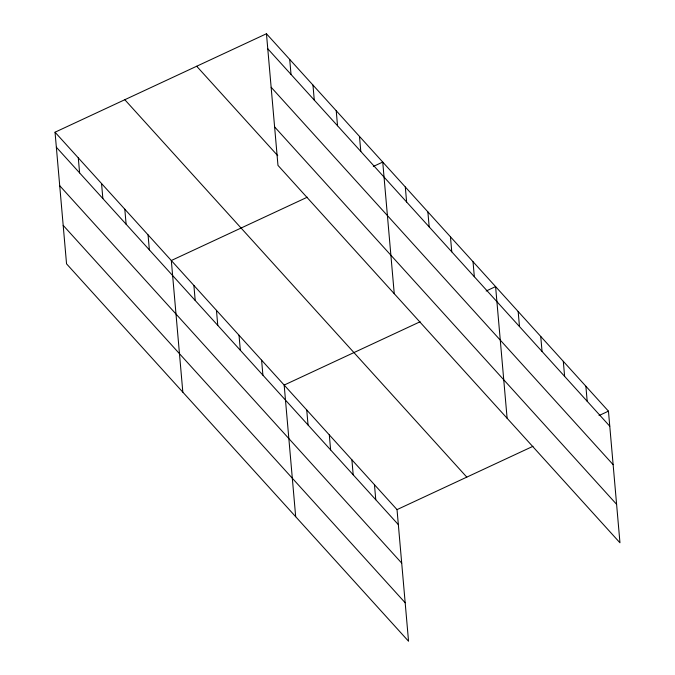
<?xml version="1.0" encoding="UTF-8"?>
<svg xmlns="http://www.w3.org/2000/svg" width="675" height="675" viewBox="0 0 675 675"><rect width="100%" height="100%" fill="white"/><g stroke="black" fill="none" stroke-linecap="round" stroke-linejoin="round"><path stroke-width="1.01" d="M55.038 132.207L397.027 509.617L408.544 641.25L66.547 263.841L55.038 132.207L266.456 33.75L608.453 411.159L619.962 542.793L277.973 165.383L266.456 33.75M307.294 197.201L171.315 260.525L182.832 392.158M373.309 166.463L382.733 162.068L394.251 293.701M420.145 321.747L284.167 385.071L295.684 516.704M486.16 291.009L495.593 286.613L507.111 418.247M397.027 509.617L533.005 446.293M599.02 415.555L608.453 411.159M267.773 48.777L609.761 426.187M271.139 87.252L613.128 464.67M274.607 126.9L616.596 504.318M196.687 66.243L277.729 155.672M124.807 99.714L466.796 477.124M56.346 147.226L398.343 524.644M59.712 185.709L401.709 563.119M63.18 225.357L405.177 602.767M585.875 386.252L587.191 401.279M563.304 361.344L564.621 376.372M540.734 336.437L542.05 351.456M518.164 311.521L519.48 326.548M473.023 261.706L474.331 276.733M450.453 236.798L451.761 251.826M427.874 211.891L429.19 226.91M405.304 186.975L406.62 202.002M359.48 136.409L360.796 151.428M374.456 484.709L375.773 499.736M336.226 110.742L337.534 125.769M351.886 459.802L353.202 474.82M312.964 85.075L314.28 100.103M329.316 434.886L330.623 449.913M289.71 59.417L291.026 74.436M306.737 409.978L308.053 425.005M261.596 360.163L262.913 375.19M239.026 335.256L240.342 350.274M216.456 310.34L217.772 325.367M193.885 285.432L195.202 300.459M148.053 234.858L149.369 249.885M124.799 209.199L126.115 224.218M101.545 183.532L102.862 198.56M78.292 157.866L79.608 172.893"/></g></svg>
